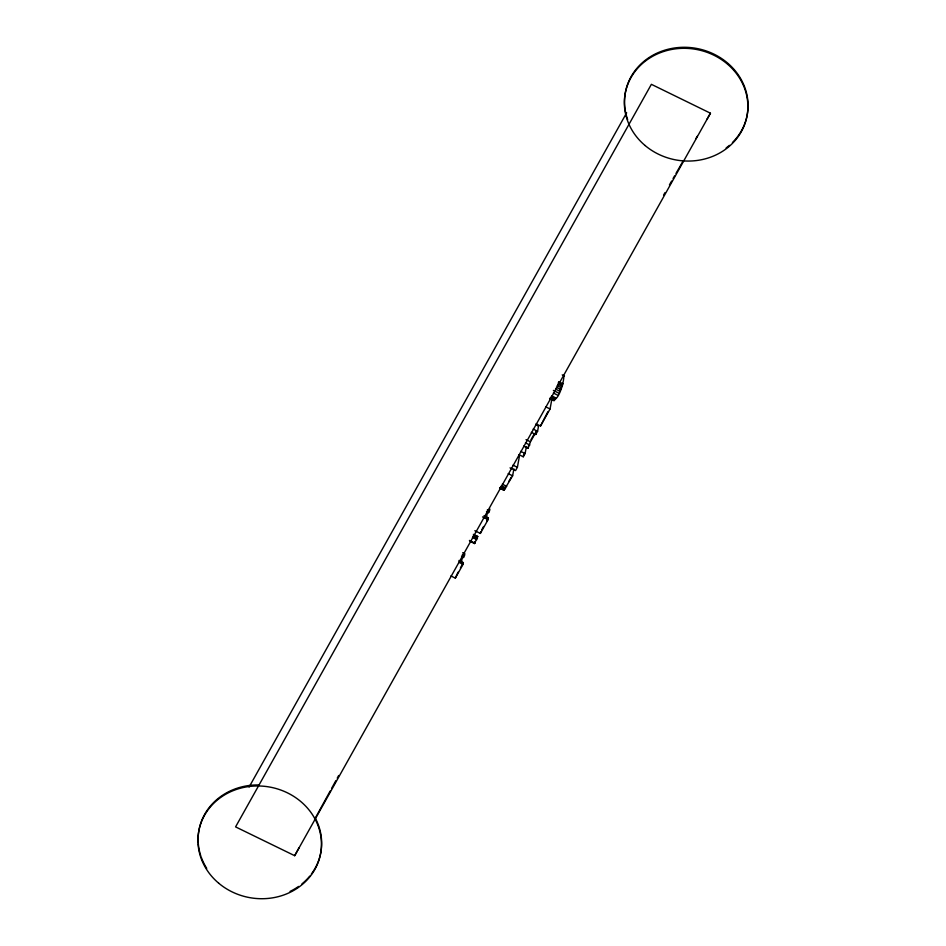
<?xml version="1.0" encoding="UTF-8"?>
<svg xmlns="http://www.w3.org/2000/svg" width="946" height="946" viewBox="0 0 946 946"><rect width="100%" height="100%" fill="white"/><g stroke="black" fill="none" stroke-linecap="round" stroke-linejoin="round"><path stroke-width="1.42" d="M503.804 488.952L504.029 490.146L512.626 475.814L513.903 468.861M563.71 375.905C564.656 378.79 558.613 405.633 550.253 399.011M450.923 575.948L455.333 578.112L458.006 572.212M461.412 562.48L462.156 558.412L463.682 557.135L464.912 553.812L462.7 552.724M455.333 578.112L463.055 564.336L463.363 562.645L458.94 560.481M470.103 541.396L474.514 543.56L474.845 541.751M474.514 543.56L477.777 536.512L473.367 534.348M474.845 530.718L480.367 533.426L480.674 531.735M486.433 517.793L487.178 513.725L488.715 512.448L489.933 509.125M480.367 533.426L488.077 519.65L488.384 517.959L483.974 515.795M510.048 467.868L515.558 470.564L517.391 467.312L519.378 456.41M518.869 454.624L523.28 456.788L523.777 454.068M523.28 456.788L525.113 453.524L526.378 446.583M523.623 446.122L528.045 448.286L528.483 445.897M528.045 448.286L530.458 441.829L536.347 431.317L535.755 434.51L531.345 432.346M535.755 434.51L537.588 431.246L538.463 426.457L536.122 424.518M536.098 423.843L540.521 426.007L547.84 411.794M540.521 426.007L550.064 408.968L551.837 399.236M561.073 387.316L559.393 391.076M294.691 855.692L710.446 113.213L651.38 84.324L235.578 826.887L294.691 855.692L298.948 847.935M314.557 819.484L330.154 791.033M331.573 788.456L335.83 780.698M337.249 778.109L338.668 775.519M249.117 787.025L626.666 112.787M530.966 439.784L534.395 433.658M460.418 567.896L463.363 562.645M481.845 529.63L483.619 526.473M486.622 521.104L488.384 517.959M508.712 481.656L511.112 477.387M663.572 195.136L665.038 192.582M669.437 184.896L671.625 181.064M673.091 178.498L674.557 175.944M676.023 173.378L683.343 160.584M695.795 138.814L697.261 136.259M706.78 119.61L710.446 113.213M477.777 536.512L474.064 535.306M562.243 374.864L564.455 375.94M558.601 381.64L563.024 383.804M558.235 382.834L562.645 384.998M557.738 384.182L562.149 386.346M557.111 385.672L561.534 387.836M556.366 387.292L560.777 389.456M555.491 389.066L559.902 391.23M553.375 390.45L558.897 393.146M553.351 393.039L557.773 395.203M551.684 395.889L556.106 398.053M551.01 396.93L555.432 399.094M550.43 397.734L554.853 399.898M549.957 398.29L554.38 400.454M549.591 398.597L554.001 400.761M545.653 406.804L550.064 408.968M533.166 429.082L537.588 431.246M526.035 439.665L530.458 441.829M525.456 442.858L529.866 445.022M520.69 451.36L525.113 453.524M512.98 465.148L517.391 467.312M508.215 473.65L512.626 475.814M502.291 484.175L506.713 486.339M501.368 485.7L505.791 487.864M500.611 486.847L505.034 489.011M500.032 487.604L504.443 489.768M499.606 487.982L504.029 490.146M500.469 488.514L503.78 490.134M487.415 509.728L489.626 510.816M486.504 511.36L488.715 512.448M482.555 516.942L488.077 519.65M473.035 536.157L477.446 538.321M472.468 537.482L476.879 539.646M469.405 540.438L474.916 543.146M462.393 554.415L464.604 555.503M461.482 556.047L463.682 557.135M458.633 562.172L463.055 564.336M627.659 119.563A61.939 56.192 10.2 0 1 698.798 48.873A61.939 56.192 10.2 0 1 732.441 142.55M729.413 145.353A61.939 56.192 10.2 0 1 726.126 147.966M315.16 817.876A61.939 56.192 10.2 0 1 311.4 873.998M309.72 876.162A61.939 56.192 10.2 0 1 301.928 883.907M298.569 886.437A61.939 56.192 10.2 0 1 290.067 891.404M206.725 868.357A61.939 56.192 10.2 0 1 201.25 857.206M200.8 855.929A61.939 56.192 10.2 0 1 198.317 843.998M198.211 842.673A61.939 56.192 10.2 0 1 259.216 784.955M645.054 145.495A61.939 56.192 10.2 0 0 746.607 117.966A61.939 56.192 10.2 0 0 666.693 50.599A61.939 56.192 10.2 0 0 645.054 145.495M218.632 883.15A61.939 56.192 10.2 0 0 320.197 855.61A61.939 56.192 10.2 0 0 240.272 788.255A61.939 56.192 10.2 0 0 218.632 883.15"/></g></svg>
